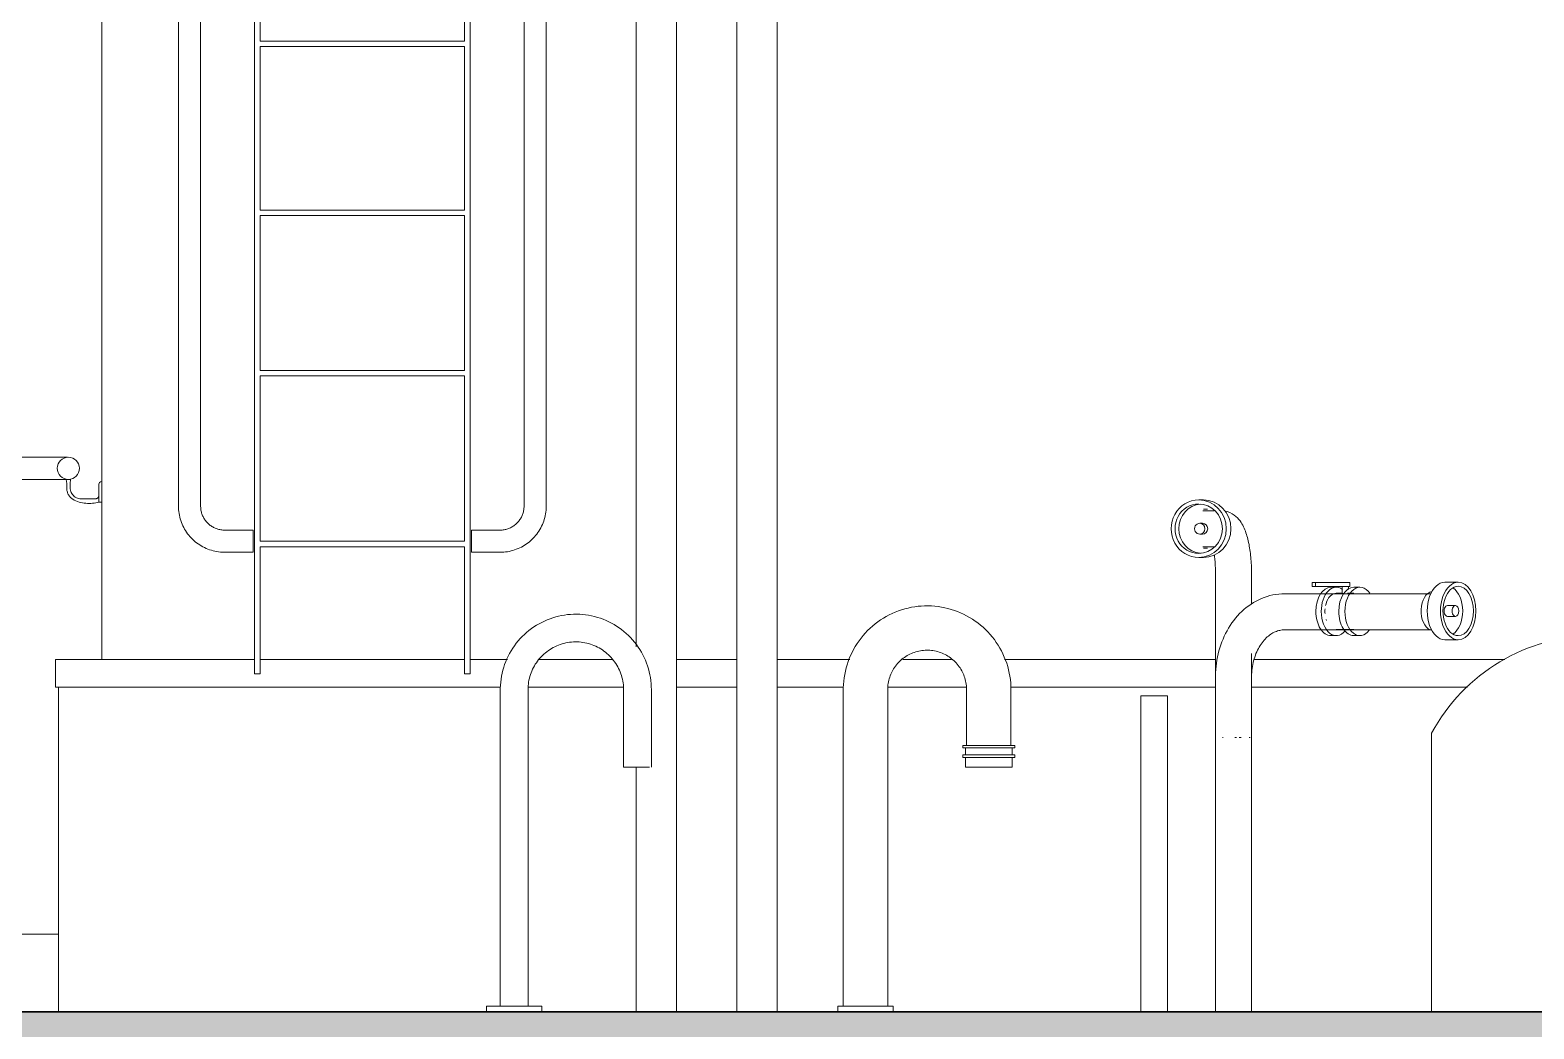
# Model space of a CAD drawing. Header units: metres. Extents: x -3 to 137, y -7 to 15.
# Drawn here: x 126.146 to 128.858, y -0.031 to 1.77 of the extents above; entities that cross this region are included whole.
import ezdxf

# ---------------------------------------------------------------- set-up
doc = ezdxf.new("R2010")
doc.units = ezdxf.units.M
doc.linetypes.add('Centre', pattern=[0.03175, 0.00635, -0.00475, 0.0159, -0.00475])
for name, color, linetype, lineweight in [('A-FLOR', 7, 'Continuous', 9), ('A-FLOR-HRAL', 7, 'Continuous', 9), ('A-FLOR-LEVL', 7, 'Continuous', 9), ('A-FLOR-PATT', 7, 'Continuous', 35), ('A-GENM', 7, 'Continuous', 9), ('A-WALL', 7, 'Continuous', 9), ('I-WALL', 7, 'Continuous', 9), ('P-PIPE', 7, 'Continuous', 9)]:
    doc.layers.add(name, color=color, linetype=linetype, lineweight=lineweight)

# ---------------------------------------------------------------- blocks, each defined once
blk = doc.blocks.new('Basic Wall _ Tabique exterior_Estructura Lamina Metalica - ___-2469499-Elevation 6 - a')
at = {"layer": 'A-WALL'}
blk.add_line((0.5673, 0.14), (0.8786, 0.14), dxfattribs=at)
blk = doc.blocks.new('M_Escalera Marinera Exterior - M_Escalera Marinera Exterior-2699892-Elevation 6 - a')
at = {"layer": 'A-GENM', "color": 8, "true_color": 0x808080}
for p, q in [((1.0952, 2.0031), (1.0952, 0.9118)), ((1.1352, 0.9118), (1.1352, 2.0028)), ((1.2326, 2.003), (1.2326, 0.6094)), ((1.2426, 1.7505), (1.2426, 2.0028)), ((1.6111, 2.0028), (1.6111, 1.7505)), ((1.6211, 0.6094), (1.6211, 2.003)), ((1.7185, 2.0029), (1.7185, 0.9118)), ((1.7585, 0.9118), (1.7585, 2.0029)), ((1.6111, 1.7505), (1.2426, 1.7505)), ((1.2426, 1.4457), (1.2426, 1.7405)), ((1.2426, 1.7405), (1.6111, 1.7405)), ((1.6111, 1.7405), (1.6111, 1.4457)), ((1.6111, 1.4457), (1.2426, 1.4457)), ((1.2426, 1.1565), (1.2426, 1.4357)), ((1.2426, 1.4357), (1.6111, 1.4357)), ((1.6111, 1.4357), (1.6111, 1.1565)), ((1.6111, 1.1565), (1.2426, 1.1565)), ((1.2426, 0.8486), (1.2426, 1.1465)), ((1.2426, 1.1465), (1.6111, 1.1465)), ((1.6111, 1.1465), (1.6111, 0.8486)), ((1.2301, 0.8686), (1.1785, 0.8686)), ((1.2301, 0.8286), (1.2301, 0.8686)), ((1.6752, 0.8686), (1.6236, 0.8686)), ((1.6236, 0.8686), (1.6236, 0.8286)), ((1.6111, 0.8486), (1.2426, 0.8486)), ((1.1785, 0.8286), (1.2301, 0.8286)), ((1.2426, 0.6094), (1.2426, 0.8386)), ((1.2426, 0.8386), (1.6111, 0.8386)), ((1.6111, 0.8386), (1.6111, 0.6094)), ((1.6236, 0.8286), (1.6752, 0.8286)), ((1.2326, 0.6094), (1.2426, 0.6094)), ((1.6111, 0.6094), (1.6211, 0.6094))]:
    blk.add_line(p, q, dxfattribs=at)
at = {"layer": 'A-GENM', "color": 8, "true_color": 0x808080, "flags": 128}
for points in [[(1.0952, 0.9118), (1.0953, 0.9085), (1.0955, 0.9052), (1.0958, 0.9019), (1.0963, 0.8986), (1.0969, 0.8953), (1.0976, 0.892), (1.0985, 0.8888), (1.0994, 0.8856), (1.1005, 0.8825), (1.1018, 0.8794), (1.1031, 0.8764), (1.1046, 0.8734), (1.1062, 0.8705), (1.1079, 0.8676), (1.1098, 0.8648), (1.1117, 0.8621), (1.1137, 0.8595), (1.1159, 0.8569), (1.1181, 0.8545), (1.1205, 0.8521), (1.1229, 0.8498), (1.1254, 0.8477), (1.128, 0.8456), (1.1307, 0.8436), (1.1335, 0.8418), (1.1363, 0.84), (1.1392, 0.8384), (1.1422, 0.8369), (1.1452, 0.8355), (1.1483, 0.8342), (1.1514, 0.8331), (1.1546, 0.8321), (1.1578, 0.8312), (1.161, 0.8304), (1.1643, 0.8298), (1.1676, 0.8293), (1.1709, 0.8289), (1.1742, 0.8287), (1.1776, 0.8286), (1.1785, 0.8286)], [(1.1785, 0.8686), (1.1767, 0.8686), (1.175, 0.8687), (1.1733, 0.8689), (1.1716, 0.8691), (1.1699, 0.8694), (1.1682, 0.8698), (1.1665, 0.8702), (1.1649, 0.8708), (1.1632, 0.8713), (1.1616, 0.872), (1.16, 0.8727), (1.1585, 0.8735), (1.157, 0.8743), (1.1555, 0.8752), (1.154, 0.8761), (1.1526, 0.8771), (1.1513, 0.8782), (1.1499, 0.8793), (1.1487, 0.8805), (1.1474, 0.8817), (1.1463, 0.8829), (1.1451, 0.8843), (1.1441, 0.8856), (1.143, 0.887), (1.1421, 0.8884), (1.1412, 0.8899), (1.1403, 0.8914), (1.1395, 0.893), (1.1388, 0.8945), (1.1382, 0.8961), (1.1376, 0.8978), (1.137, 0.8994), (1.1366, 0.9011), (1.1362, 0.9028), (1.1358, 0.9045), (1.1356, 0.9062), (1.1354, 0.9079), (1.1353, 0.9096), (1.1352, 0.9114), (1.1352, 0.9118)], [(1.6752, 0.8286), (1.6785, 0.8286), (1.6819, 0.8288), (1.6852, 0.8292), (1.6885, 0.8296), (1.6917, 0.8302), (1.695, 0.8309), (1.6982, 0.8318), (1.7014, 0.8328), (1.7045, 0.8339), (1.7076, 0.8351), (1.7107, 0.8365), (1.7137, 0.838), (1.7166, 0.8396), (1.7194, 0.8413), (1.7222, 0.8431), (1.7249, 0.845), (1.7276, 0.8471), (1.7301, 0.8492), (1.7326, 0.8515), (1.7349, 0.8538), (1.7372, 0.8562), (1.7394, 0.8588), (1.7414, 0.8614), (1.7434, 0.8641), (1.7453, 0.8668), (1.747, 0.8697), (1.7486, 0.8726), (1.7501, 0.8755), (1.7515, 0.8786), (1.7528, 0.8817), (1.7539, 0.8848), (1.755, 0.8879), (1.7559, 0.8912), (1.7566, 0.8944), (1.7572, 0.8977), (1.7577, 0.901), (1.7581, 0.9043), (1.7584, 0.9076), (1.7585, 0.9109), (1.7585, 0.9118)], [(1.7185, 0.9118), (1.7184, 0.9101), (1.7183, 0.9084), (1.7181, 0.9066), (1.7179, 0.9049), (1.7176, 0.9032), (1.7172, 0.9015), (1.7168, 0.8999), (1.7163, 0.8982), (1.7157, 0.8966), (1.715, 0.895), (1.7143, 0.8934), (1.7136, 0.8918), (1.7127, 0.8903), (1.7119, 0.8888), (1.7109, 0.8874), (1.7099, 0.886), (1.7088, 0.8846), (1.7077, 0.8833), (1.7066, 0.882), (1.7053, 0.8808), (1.7041, 0.8796), (1.7028, 0.8785), (1.7014, 0.8774), (1.7, 0.8764), (1.6986, 0.8754), (1.6971, 0.8745), (1.6956, 0.8737), (1.6941, 0.8729), (1.6925, 0.8722), (1.6909, 0.8715), (1.6893, 0.8709), (1.6876, 0.8704), (1.6859, 0.8699), (1.6843, 0.8695), (1.6826, 0.8692), (1.6808, 0.8689), (1.6791, 0.8687), (1.6774, 0.8686), (1.6757, 0.8686), (1.6752, 0.8686)]]:
    blk.add_lwpolyline(points, dxfattribs=at)
blk = doc.blocks.new('M_Boquilla salida-2 - M_Boquilla salida-2-V210-Elevation 6 - a')
at = {"layer": 'A-GENM', "color": 8, "true_color": 0x808080}
for p, q in [((1.6757, 0.5808), (1.6757, 0.0101)), ((1.7257, 0.0101), (1.7257, 0.5808)), ((1.8981, 0.5808), (1.8981, 0.4411)), ((1.9481, 0.4411), (1.9481, 0.5808)), ((1.8981, 0.4411), (1.9447, 0.4411)), ((1.6507, 0.0101), (1.6507, 0)), ((1.7507, 0.0101), (1.6507, 0.0101)), ((1.7507, 0), (1.7507, 0.0101))]:
    blk.add_line(p, q, dxfattribs=at)
at = {"layer": 'A-GENM', "color": 8, "true_color": 0x808080, "flags": 128}
for points in [[(1.9481, 0.5808), (1.948, 0.5862), (1.9476, 0.5916), (1.9471, 0.5971), (1.9463, 0.6025), (1.9453, 0.6078), (1.9442, 0.6131), (1.9428, 0.6184), (1.9411, 0.6236), (1.9393, 0.6287), (1.9373, 0.6338), (1.9351, 0.6388), (1.9327, 0.6437), (1.9301, 0.6484), (1.9273, 0.6531), (1.9243, 0.6577), (1.9211, 0.6621), (1.9178, 0.6664), (1.9143, 0.6706), (1.9106, 0.6746), (1.9068, 0.6785), (1.9028, 0.6822), (1.8986, 0.6857), (1.8944, 0.6891), (1.89, 0.6923), (1.8855, 0.6954), (1.8808, 0.6982), (1.8761, 0.7009), (1.8712, 0.7034), (1.8663, 0.7056), (1.8612, 0.7077), (1.8561, 0.7096), (1.8509, 0.7112), (1.8457, 0.7127), (1.8404, 0.7139), (1.835, 0.715), (1.8296, 0.7158), (1.8242, 0.7164), (1.8188, 0.7168), (1.8133, 0.717), (1.8079, 0.7169), (1.8025, 0.7166), (1.797, 0.7161), (1.7916, 0.7154), (1.7863, 0.7145), (1.7809, 0.7134), (1.7756, 0.7121), (1.7704, 0.7105), (1.7653, 0.7087), (1.7602, 0.7068), (1.7552, 0.7046), (1.7503, 0.7022), (1.7455, 0.6997), (1.7408, 0.6969), (1.7362, 0.694), (1.7317, 0.6909), (1.7274, 0.6876), (1.7232, 0.6841), (1.7191, 0.6805), (1.7152, 0.6767), (1.7114, 0.6728), (1.7078, 0.6687), (1.7044, 0.6644), (1.7011, 0.6601), (1.6981, 0.6556), (1.6952, 0.651), (1.6925, 0.6463), (1.6899, 0.6414), (1.6876, 0.6365), (1.6855, 0.6315), (1.6835, 0.6264), (1.6818, 0.6212), (1.6803, 0.616), (1.679, 0.6107), (1.6779, 0.6054), (1.677, 0.6), (1.6764, 0.5946), (1.6759, 0.5891), (1.6757, 0.5837), (1.6757, 0.5808)], [(1.7257, 0.5808), (1.7257, 0.5842), (1.726, 0.5877), (1.7263, 0.5911), (1.7268, 0.5945), (1.7274, 0.5979), (1.7281, 0.6013), (1.729, 0.6046), (1.7301, 0.6079), (1.7312, 0.6111), (1.7325, 0.6143), (1.7339, 0.6175), (1.7354, 0.6206), (1.7371, 0.6236), (1.7388, 0.6266), (1.7407, 0.6294), (1.7427, 0.6322), (1.7448, 0.635), (1.7471, 0.6376), (1.7494, 0.6401), (1.7518, 0.6426), (1.7543, 0.6449), (1.757, 0.6472), (1.7597, 0.6493), (1.7624, 0.6514), (1.7653, 0.6533), (1.7682, 0.6551), (1.7712, 0.6568), (1.7743, 0.6583), (1.7774, 0.6598), (1.7806, 0.6611), (1.7839, 0.6623), (1.7872, 0.6633), (1.7905, 0.6643), (1.7938, 0.6651), (1.7972, 0.6657), (1.8006, 0.6662), (1.8041, 0.6666), (1.8075, 0.6668), (1.8109, 0.667), (1.8144, 0.6669), (1.8178, 0.6668), (1.8213, 0.6664), (1.8247, 0.666), (1.8281, 0.6654), (1.8315, 0.6647), (1.8348, 0.6639), (1.8381, 0.6629), (1.8414, 0.6618), (1.8446, 0.6605), (1.8477, 0.6591), (1.8508, 0.6576), (1.8539, 0.656), (1.8569, 0.6543), (1.8598, 0.6524), (1.8626, 0.6505), (1.8653, 0.6484), (1.868, 0.6462), (1.8706, 0.6439), (1.873, 0.6415), (1.8754, 0.639), (1.8777, 0.6364), (1.8799, 0.6337), (1.8819, 0.631), (1.8839, 0.6281), (1.8857, 0.6252), (1.8874, 0.6222), (1.889, 0.6192), (1.8905, 0.616), (1.8919, 0.6129), (1.8931, 0.6096), (1.8942, 0.6064), (1.8951, 0.6031), (1.896, 0.5997), (1.8966, 0.5963), (1.8972, 0.5929), (1.8976, 0.5895), (1.8979, 0.5861), (1.898, 0.5826), (1.8981, 0.5808)]]:
    blk.add_lwpolyline(points, dxfattribs=at)
blk = doc.blocks.new('M_Boquilla salida - M_Boquilla salida-V211-Elevation 6 - a')
at = {"layer": 'A-GENM', "color": 8, "true_color": 0x808080}
for p, q in [((2.2943, 0.5808), (2.2943, 0.0101)), ((2.3743, 0.0101), (2.3743, 0.5808)), ((2.5167, 0.5808), (2.5167, 0.48)), ((2.5967, 0.48), (2.5967, 0.5808)), ((2.5097, 0.48), (2.5097, 0.4756)), ((2.5097, 0.48), (2.6036, 0.48)), ((2.5097, 0.4756), (2.6036, 0.4756)), ((2.5097, 0.4631), (2.5097, 0.4585)), ((2.5097, 0.4631), (2.6036, 0.4631)), ((2.5147, 0.4756), (2.5147, 0.4631)), ((2.5986, 0.4631), (2.5986, 0.4756)), ((2.6036, 0.4756), (2.6036, 0.48)), ((2.6036, 0.4585), (2.6036, 0.4631)), ((2.5097, 0.4585), (2.6036, 0.4585)), ((2.5147, 0.4585), (2.5147, 0.4411)), ((2.5147, 0.4411), (2.5986, 0.4411)), ((2.5986, 0.4411), (2.5986, 0.4585)), ((2.2843, 0.0101), (2.2843, 0)), ((2.3843, 0.0101), (2.2843, 0.0101)), ((2.3843, 0), (2.3843, 0.0101))]:
    blk.add_line(p, q, dxfattribs=at)
at = {"layer": 'A-GENM', "color": 8, "true_color": 0x808080, "flags": 128}
for points in [[(2.5967, 0.5808), (2.5965, 0.5868), (2.5962, 0.5928), (2.5956, 0.5989), (2.5947, 0.6049), (2.5936, 0.6108), (2.5923, 0.6167), (2.5908, 0.6225), (2.589, 0.6283), (2.587, 0.634), (2.5847, 0.6396), (2.5823, 0.6452), (2.5796, 0.6506), (2.5767, 0.6559), (2.5736, 0.6611), (2.5702, 0.6661), (2.5667, 0.6711), (2.563, 0.6758), (2.5591, 0.6805), (2.5551, 0.6849), (2.5508, 0.6892), (2.5464, 0.6934), (2.5418, 0.6973), (2.5371, 0.7011), (2.5322, 0.7046), (2.5272, 0.708), (2.522, 0.7112), (2.5167, 0.7141), (2.5113, 0.7169), (2.5058, 0.7194), (2.5003, 0.7217), (2.4946, 0.7238), (2.4888, 0.7256), (2.483, 0.7272), (2.4771, 0.7286), (2.4712, 0.7298), (2.4652, 0.7307), (2.4592, 0.7313), (2.4531, 0.7318), (2.4471, 0.732), (2.441, 0.7319), (2.435, 0.7316), (2.429, 0.7311), (2.423, 0.7303), (2.417, 0.7293), (2.4111, 0.728), (2.4053, 0.7265), (2.3995, 0.7248), (2.3937, 0.7228), (2.3881, 0.7207), (2.3825, 0.7182), (2.3771, 0.7156), (2.3718, 0.7128), (2.3665, 0.7097), (2.3614, 0.7065), (2.3565, 0.703), (2.3517, 0.6993), (2.347, 0.6955), (2.3425, 0.6915), (2.3381, 0.6873), (2.334, 0.6829), (2.33, 0.6784), (2.3262, 0.6737), (2.3226, 0.6688), (2.3191, 0.6638), (2.3159, 0.6587), (2.3129, 0.6535), (2.3101, 0.6481), (2.3075, 0.6426), (2.3051, 0.6371), (2.303, 0.6314), (2.3011, 0.6257), (2.2994, 0.6199), (2.298, 0.614), (2.2968, 0.6081), (2.2958, 0.6021), (2.295, 0.5961), (2.2946, 0.5901), (2.2943, 0.584), (2.2943, 0.5808)], [(2.3743, 0.5808), (2.3743, 0.5836), (2.3745, 0.5865), (2.3748, 0.5893), (2.3752, 0.5921), (2.3757, 0.5949), (2.3763, 0.5977), (2.377, 0.6004), (2.3779, 0.6032), (2.3788, 0.6058), (2.3799, 0.6085), (2.3811, 0.6111), (2.3823, 0.6136), (2.3837, 0.6161), (2.3851, 0.6186), (2.3867, 0.621), (2.3884, 0.6233), (2.3901, 0.6255), (2.3919, 0.6277), (2.3939, 0.6298), (2.3959, 0.6318), (2.3979, 0.6338), (2.4001, 0.6356), (2.4023, 0.6374), (2.4046, 0.6391), (2.407, 0.6407), (2.4094, 0.6422), (2.4119, 0.6436), (2.4144, 0.6448), (2.417, 0.646), (2.4197, 0.6471), (2.4223, 0.6481), (2.4251, 0.649), (2.4278, 0.6497), (2.4306, 0.6504), (2.4334, 0.6509), (2.4362, 0.6514), (2.439, 0.6517), (2.4418, 0.6519), (2.4447, 0.652), (2.4475, 0.6519), (2.4504, 0.6518), (2.4532, 0.6515), (2.456, 0.6512), (2.4589, 0.6507), (2.4616, 0.6501), (2.4644, 0.6494), (2.4671, 0.6486), (2.4698, 0.6477), (2.4725, 0.6466), (2.4751, 0.6455), (2.4777, 0.6443), (2.4802, 0.6429), (2.4826, 0.6415), (2.485, 0.64), (2.4874, 0.6383), (2.4896, 0.6366), (2.4918, 0.6348), (2.494, 0.6329), (2.496, 0.6309), (2.498, 0.6289), (2.4998, 0.6267), (2.5016, 0.6245), (2.5033, 0.6222), (2.505, 0.6199), (2.5065, 0.6175), (2.5079, 0.615), (2.5092, 0.6125), (2.5104, 0.6099), (2.5115, 0.6073), (2.5125, 0.6046), (2.5134, 0.6019), (2.5142, 0.5992), (2.5149, 0.5964), (2.5155, 0.5936), (2.5159, 0.5908), (2.5163, 0.588), (2.5165, 0.5851), (2.5166, 0.5823), (2.5167, 0.5808)]]:
    blk.add_lwpolyline(points, dxfattribs=at)
blk = doc.blocks.new('M_Miscelaneo 1 - M_Miscelaneo 1-2635166-Elevation 6 - a')
at = {"layer": 'A-GENM', "color": 8, "true_color": 0x808080}
for p, q in [((-13.8075, 0.7062), (-13.8075, 0.6711)), ((-13.7975, 0.6717), (-13.7975, 0.7062)), ((-13.7232, 0.7062), (-13.7232, 0.6781)), ((-13.7132, 0.6781), (-13.7132, 0.7062)), ((-13.8075, 0.6711), (-13.8, 0.6711)), ((-13.7232, 0.6781), (-13.7132, 0.6781)), ((-13.7232, 0.6781), (-13.723, 0.6781)), ((-13.7134, 0.6781), (-13.7132, 0.6781)), ((-14.0276, 0.5022), (-14.0276, 0.2504)), ((-13.6916, 0.3314), (-13.4384, 0.5022)), ((-13.6916, 0), (-13.6916, 0.3314)), ((-13.6421, 0.2786), (-13.686, 0.3352)), ((-13.6916, 0.2932), (-13.6681, 0.2629)), ((-13.6187, 0.2483), (-13.643, 0.2795)), ((-14.0276, 0.2504), (-14.0276, 0)), ((-13.6668, 0.261), (-13.6426, 0.2297)), ((-13.6277, 0.2529), (-13.6449, 0.2396)), ((-13.469, 0.0485), (-13.6277, 0.2529)), ((-13.6221, 0.2457), (-13.6187, 0.2483)), ((-13.6449, 0.2396), (-13.4862, 0.0352)), ((-13.6426, 0.2297), (-13.6393, 0.2323)), ((-13.4862, 0.0352), (-13.469, 0.0485)), ((-13.4862, 0.0352), (-13.4715, 0.0162)), ((-13.4543, 0.0296), (-13.469, 0.0485))]:
    blk.add_line(p, q, dxfattribs=at)
at = {"layer": 'A-GENM', "color": 8, "true_color": 0x808080, "flags": 128}
for points in [[(-13.7132, 0.7062), (-13.7132, 0.7081), (-13.7134, 0.71), (-13.7135, 0.7119), (-13.7138, 0.7137), (-13.7141, 0.7156), (-13.7146, 0.7174), (-13.715, 0.7193), (-13.7156, 0.7211), (-13.7162, 0.7228), (-13.7169, 0.7246), (-13.7177, 0.7263), (-13.7185, 0.728), (-13.7194, 0.7297), (-13.7204, 0.7313), (-13.7214, 0.7329), (-13.7225, 0.7344), (-13.7237, 0.7359), (-13.7249, 0.7373), (-13.7262, 0.7387), (-13.7275, 0.74), (-13.7289, 0.7413), (-13.7303, 0.7426), (-13.7318, 0.7437), (-13.7333, 0.7448), (-13.7349, 0.7459), (-13.7365, 0.7469), (-13.7381, 0.7478), (-13.7398, 0.7487), (-13.7415, 0.7494), (-13.7433, 0.7502), (-13.745, 0.7508), (-13.7468, 0.7514), (-13.7486, 0.7519), (-13.7505, 0.7523), (-13.7523, 0.7527), (-13.7542, 0.753), (-13.7561, 0.7532), (-13.7579, 0.7533), (-13.7598, 0.7534), (-13.7617, 0.7534), (-13.7636, 0.7533), (-13.7655, 0.7531), (-13.7673, 0.7528), (-13.7692, 0.7525), (-13.771, 0.7521), (-13.7729, 0.7517), (-13.7747, 0.7511), (-13.7765, 0.7505), (-13.7782, 0.7498), (-13.7799, 0.7491), (-13.7816, 0.7483), (-13.7833, 0.7474), (-13.7849, 0.7464), (-13.7865, 0.7454), (-13.7881, 0.7443), (-13.7896, 0.7432), (-13.791, 0.742), (-13.7924, 0.7407), (-13.7938, 0.7394), (-13.7951, 0.7381), (-13.7963, 0.7367), (-13.7975, 0.7352), (-13.7987, 0.7337), (-13.7997, 0.7321), (-13.8007, 0.7305), (-13.8017, 0.7289), (-13.8025, 0.7272), (-13.8033, 0.7255), (-13.8041, 0.7238), (-13.8047, 0.722), (-13.8053, 0.7202), (-13.8059, 0.7184), (-13.8063, 0.7166), (-13.8067, 0.7147), (-13.807, 0.7129), (-13.8072, 0.711), (-13.8074, 0.7091), (-13.8075, 0.7073), (-13.8075, 0.7062)], [(-13.7975, 0.7062), (-13.7974, 0.7077), (-13.7973, 0.7092), (-13.7972, 0.7107), (-13.797, 0.7122), (-13.7967, 0.7136), (-13.7964, 0.7151), (-13.796, 0.7165), (-13.7956, 0.7179), (-13.7951, 0.7193), (-13.7945, 0.7207), (-13.7939, 0.7221), (-13.7933, 0.7234), (-13.7926, 0.7247), (-13.7918, 0.726), (-13.791, 0.7272), (-13.7901, 0.7284), (-13.7892, 0.7296), (-13.7883, 0.7307), (-13.7872, 0.7318), (-13.7862, 0.7329), (-13.7851, 0.7339), (-13.784, 0.7349), (-13.7828, 0.7358), (-13.7816, 0.7367), (-13.7804, 0.7375), (-13.7791, 0.7383), (-13.7778, 0.739), (-13.7765, 0.7397), (-13.7752, 0.7403), (-13.7738, 0.7408), (-13.7724, 0.7414), (-13.771, 0.7418), (-13.7695, 0.7422), (-13.7681, 0.7425), (-13.7666, 0.7428), (-13.7652, 0.7431), (-13.7637, 0.7432), (-13.7622, 0.7433), (-13.7607, 0.7434), (-13.7593, 0.7434), (-13.7578, 0.7433), (-13.7563, 0.7431), (-13.7548, 0.743), (-13.7534, 0.7427), (-13.7519, 0.7424), (-13.7505, 0.742), (-13.749, 0.7416), (-13.7476, 0.7411), (-13.7462, 0.7406), (-13.7449, 0.74), (-13.7435, 0.7394), (-13.7422, 0.7387), (-13.741, 0.7379), (-13.7397, 0.7371), (-13.7385, 0.7363), (-13.7373, 0.7354), (-13.7362, 0.7344), (-13.735, 0.7334), (-13.734, 0.7324), (-13.733, 0.7313), (-13.732, 0.7302), (-13.731, 0.7291), (-13.7301, 0.7279), (-13.7293, 0.7266), (-13.7285, 0.7254), (-13.7278, 0.7241), (-13.7271, 0.7228), (-13.7265, 0.7214), (-13.7259, 0.7201), (-13.7253, 0.7187), (-13.7249, 0.7173), (-13.7245, 0.7158), (-13.7241, 0.7144), (-13.7238, 0.7129), (-13.7236, 0.7115), (-13.7234, 0.71), (-13.7233, 0.7085), (-13.7232, 0.707), (-13.7232, 0.7062)]]:
    blk.add_lwpolyline(points, dxfattribs=at)
at = {"layer": 'A-GENM', "color": 8, "true_color": 0x808080}
for centre, radius, start, end in [((-13.733, 0.3439), 0.3345, 28.2496, 151.7504), ((-13.6549, 0.2702), 0.0151, 37.8161, 217.8161), ((-13.6549, 0.2702), 0.0151, 117.6673, 123.5105), ((-13.6549, 0.2702), 0.0151, 102.8798, 109.2281), ((-13.6549, 0.2702), 0.005, 0, 180), ((-13.6549, 0.2702), 0.0151, 88.008, 94.9457), ((-13.6549, 0.2702), 0.0151, 52.0985, 80.6633), ((-13.654, 0.2694), 0.0151, 29.2049, 37.8161), ((-13.654, 0.2694), 0.0151, 29.2049, 37.8161), ((-13.6549, 0.2702), 0.005, 180, 360), ((-13.4629, 0.0229), 0.0109, 217.8161, 37.8161), ((-13.4629, 0.0229), 0.00492, 0, 180), ((-13.4629, 0.0229), 0.00492, 75, 90), ((-13.4629, 0.0229), 0.00492, 75, 90), ((-13.4629, 0.0229), 0.00492, 75, 90), ((-13.4629, 0.0229), 0.00492, 180, 360)]:
    blk.add_arc(centre, radius, start, end, dxfattribs=at)
blk = doc.blocks.new('M_Conexión toma de agua potable - M_Conexión toma de agua potable-3027009-Elevation 6 - a')
at = {"layer": 'P-PIPE'}
for p, q in [((2.9437, 0.9229), (2.9353, 0.9229)), ((2.9629, 0.9036), (2.9425, 0.9036)), ((2.9512, 0.9062), (2.9437, 0.9062)), ((2.9421, 0.8809), (2.9371, 0.8809)), ((2.9371, 0.8614), (2.9421, 0.8614)), ((2.9353, 0.8193), (2.9437, 0.8193)), ((2.9425, 0.8386), (2.9629, 0.8386)), ((2.9437, 0.836), (2.9512, 0.836)), ((2.9656, 0.7903), (2.9656, 0)), ((3.0306, 0.7348), (3.0306, 0.7903)), ((3.1396, 0.7739), (3.1396, 0.7669)), ((3.1462, 0.7739), (3.1396, 0.7739)), ((3.1396, 0.7669), (3.1462, 0.7669)), ((3.1462, 0.7739), (3.2059, 0.7739)), ((3.1462, 0.7739), (3.1462, 0.7669)), ((3.2059, 0.7669), (3.1462, 0.7669)), ((3.1832, 0.7656), (3.1736, 0.7656)), ((3.1939, 0.7669), (3.1939, 0.7546)), ((3.2052, 0.7614), (3.2052, 0.7669)), ((3.208, 0.7739), (3.2059, 0.7739)), ((3.2059, 0.7669), (3.208, 0.7669)), ((3.208, 0.7669), (3.208, 0.7739)), ((3.226, 0.7656), (3.2149, 0.7656)), ((3.4033, 0.7745), (3.3793, 0.7745)), ((3.3539, 0.7538), (3.0902, 0.7538)), ((3.1948, 0.7547), (3.1832, 0.7547)), ((3.2149, 0.7547), (3.2037, 0.7547)), ((3.3982, 0.7324), (3.3839, 0.7324)), ((3.3839, 0.7129), (3.3982, 0.7129)), ((3.0902, 0.6888), (3.3556, 0.6888)), ((3.1736, 0.6782), (3.1832, 0.6782)), ((3.1832, 0.6891), (3.2149, 0.6891)), ((3.2149, 0.6782), (3.226, 0.6782)), ((3.3793, 0.6709), (3.4033, 0.6709)), ((3.0306, 0), (3.0306, 0.6461)), ((2.9657, 0.6043), (2.9657, 0.4948)), ((3.0307, 0.4948), (3.0307, 0.6043)), ((2.9781, 0.4948), (2.9793, 0.4948)), ((3.0004, 0.4948), (3.0036, 0.4948)), ((3.0084, 0.4948), (3.0119, 0.4948)), ((3.0265, 0.4948), (3.0281, 0.4948)), ((3.0304, 0.4948), (3.0307, 0.4948))]:
    blk.add_line(p, q, dxfattribs=at)
at = {"layer": 'P-PIPE', "flags": 128}
for points in [[(2.9829, 0.9029), (2.9865, 0.9021), (2.9914, 0.9003), (2.9956, 0.8982), (2.9993, 0.8957), (3.0025, 0.8932), (3.0053, 0.8905), (3.0077, 0.8879), (3.0098, 0.8852), (3.0116, 0.8825), (3.0133, 0.8799), (3.0147, 0.8772), (3.0161, 0.8746), (3.0173, 0.8719), (3.0185, 0.8692), (3.0195, 0.8664), (3.0205, 0.8637), (3.0215, 0.8608), (3.0223, 0.858), (3.0231, 0.855), (3.0239, 0.8521), (3.0246, 0.849), (3.0253, 0.846), (3.026, 0.8428), (3.0265, 0.8396), (3.0271, 0.8364), (3.0276, 0.8331), (3.0281, 0.8298), (3.0285, 0.8264), (3.0289, 0.823), (3.0292, 0.8196), (3.0295, 0.8161), (3.0298, 0.8126), (3.03, 0.8091), (3.0302, 0.8055), (3.0304, 0.802), (3.0305, 0.7984), (3.0306, 0.7948), (3.0306, 0.7912), (3.0306, 0.7903)], [(2.9632, 0.8242), (2.9635, 0.8223), (2.9638, 0.8198), (2.9641, 0.8173), (2.9644, 0.8147), (2.9647, 0.812), (2.9649, 0.8093), (2.9651, 0.8065), (2.9652, 0.8037), (2.9654, 0.8009), (2.9655, 0.7981), (2.9655, 0.7952), (2.9656, 0.7923), (2.9656, 0.7903)], [(3.0902, 0.7538), (3.0849, 0.7536), (3.0796, 0.7532), (3.0743, 0.7525), (3.069, 0.7516), (3.0638, 0.7504), (3.0587, 0.7489), (3.0536, 0.7472), (3.0487, 0.7453), (3.0438, 0.7431), (3.039, 0.7407), (3.0343, 0.738), (3.0298, 0.7352), (3.0254, 0.7321), (3.0211, 0.7288), (3.0169, 0.7254), (3.0129, 0.7217), (3.0091, 0.7179), (3.0053, 0.714), (3.0018, 0.7098), (2.9984, 0.7055), (2.9951, 0.7011), (2.992, 0.6966), (2.9891, 0.6919), (2.9864, 0.6871), (2.9838, 0.6822), (2.9813, 0.6772), (2.9791, 0.6721), (2.977, 0.6669), (2.9751, 0.6616), (2.9734, 0.6562), (2.9718, 0.6508), (2.9704, 0.6453), (2.9692, 0.6398), (2.9682, 0.6342), (2.9673, 0.6286), (2.9666, 0.6229), (2.9661, 0.6173), (2.9658, 0.6116), (2.9657, 0.6059), (2.9657, 0.6043)], [(3.0307, 0.6043), (3.0307, 0.608), (3.0309, 0.6116), (3.0312, 0.6153), (3.0316, 0.6189), (3.0321, 0.6224), (3.0327, 0.626), (3.0335, 0.6295), (3.0343, 0.6329), (3.0352, 0.6363), (3.0363, 0.6396), (3.0374, 0.6428), (3.0386, 0.646), (3.04, 0.6491), (3.0414, 0.6521), (3.0429, 0.6549), (3.0444, 0.6577), (3.0461, 0.6604), (3.0478, 0.663), (3.0495, 0.6654), (3.0513, 0.6678), (3.0532, 0.67), (3.0551, 0.672), (3.0571, 0.674), (3.059, 0.6758), (3.061, 0.6775), (3.0631, 0.6791), (3.0651, 0.6806), (3.0671, 0.6819), (3.0692, 0.6831), (3.0713, 0.6842), (3.0733, 0.6851), (3.0754, 0.686), (3.0774, 0.6867), (3.0795, 0.6873), (3.0815, 0.6878), (3.0836, 0.6882), (3.0856, 0.6885), (3.0876, 0.6887), (3.0897, 0.6888), (3.0902, 0.6888)]]:
    blk.add_lwpolyline(points, dxfattribs=at)
at = {"layer": 'P-PIPE'}
for centre, major_axis, ratio, start_param, end_param in [((2.9353, 0.8711), (0, 0.0518), 0.960898, 0, 3.141593), ((2.9353, 0.8711), (0, 0.0518), 0.960898, 3.141593, 6.283185), ((2.9437, 0.8711), (0, 0.0518), 0.960898, 3.141593, 6.283185), ((2.9353, 0.8711), (0, 0.0445), 0.960898, 0, 3.141593), ((2.9421, 0.8711), (0, 0.0445), 0.960898, 0.083155, 3.058438), ((2.9353, 0.8711), (0, 0.0445), 0.960898, 3.141593, 6.283185), ((2.9371, 0.8711), (0, 0.00974), 0.960898, 0, 3.141593), ((2.9371, 0.8711), (0, 0.00974), 0.960898, 3.141593, 6.283185), ((2.9421, 0.8711), (0, 0.00974), 0.960898, 3.141593, 6.283185), ((3.1736, 0.7219), (0, 0.0437), 0.616699, 0, 1.570796), ((3.1832, 0.7219), (0, 0.0437), 0.616699, 5.857916, 7.853982), ((3.2149, 0.7219), (0, 0.0437), 0.616699, 0, 1.570796), ((3.226, 0.7219), (0, 0.0437), 0.616699, 5.563669, 7.853982), ((3.3793, 0.7227), (0, 0.0518), 0.616699, 0, 3.141593), ((3.4033, 0.7227), (0, 0.0518), 0.616699, 0, 3.141593), ((3.4033, 0.7227), (0, 0.0445), 0.616699, 0, 3.141593), ((3.3839, 0.7227), (0, 0.0445), 0.616699, 3.509933, 5.914845), ((3.4033, 0.7227), (0, 0.0518), 0.616699, 3.141593, 6.283185), ((3.4033, 0.7227), (0, 0.0445), 0.616699, 3.141593, 6.283185), ((3.1832, 0.7219), (0, 0.0328), 0.616699, 0.835225, 1.23257), ((3.1832, 0.7219), (0, 0.0328), 0.616699, 0.287065, 0.788712), ((3.1832, 0.7219), (0, 0.0328), 0.616699, 0, 0.246617), ((3.358, 0.7227), (0, 0.0351), 0.616699, 0.108925, 2.889502), ((3.3839, 0.7227), (0, 0.00974), 0.616699, 0, 3.141593), ((3.3982, 0.7227), (0, 0.00974), 0.616699, 0, 3.141593), ((3.3982, 0.7227), (0, 0.00974), 0.616699, 3.141593, 6.283185), ((3.1736, 0.7219), (0, 0.0437), 0.616699, 1.570796, 3.141593), ((3.1832, 0.7219), (0, 0.0437), 0.616699, 1.570796, 3.790368), ((3.1832, 0.7219), (0, 0.0328), 0.616699, 1.419361, 1.570796), ((3.1832, 0.7219), (0, 0.0328), 0.616699, 1.570796, 1.68327), ((3.1832, 0.7219), (0, 0.0328), 0.616699, 2.023253, 2.094395), ((3.2149, 0.7219), (0, 0.0437), 0.616699, 1.570796, 3.141593), ((3.226, 0.7219), (0, 0.0437), 0.616699, 1.570796, 3.819721), ((3.358, 0.7227), (0, 0.0351), 0.616699, 2.911998, 3.032668)]:
    blk.add_ellipse(centre, major_axis=major_axis, ratio=ratio, start_param=start_param, end_param=end_param, dxfattribs=at)
blk.add_open_spline([(3.1972, 0.7543), (3.197, 0.7543), (3.1964, 0.7543), (3.1956, 0.7543), (3.1948, 0.7543), (3.1942, 0.7544), (3.194, 0.7545), (3.1939, 0.7545), (3.1939, 0.7546)], degree=3, knots=[0.5486111, 0.5486111, 0.5486111, 0.5486111, 0.5833333, 0.6527778, 0.7222222, 0.7916667, 0.8611111, 0.8888889, 0.8888889, 0.8888889, 0.8888889], dxfattribs=at)
blk = doc.blocks.new('Handrail Type - Escort_Flat_Endcap-V215-Elevation 6 - a')
at = {"layer": 'A-FLOR-HRAL'}
for start, end in [(0, 180), (180, 360)]:
    blk.add_arc((0.8967, 0.98), 0.02, start, end, dxfattribs=at)
blk = doc.blocks.new('Handrail Type - Handrail_Internal_-2770248-Elevation 6 - a')
at = {"layer": 'A-FLOR-HRAL'}
for p, q in [((0.8367, 1), (-0.6206, 1)), ((-0.6206, 1), (-0.6206, 0.98)), ((-0.6206, 0.98), (-0.6206, 0.96)), ((-0.6206, 0.96), (0.8367, 0.96))]:
    blk.add_line(p, q, dxfattribs=at)
at = {"layer": 'A-FLOR-HRAL', "flags": 128}
for points in [[(0.8367, 1), (0.8391, 1), (0.8415, 1), (0.8439, 1), (0.8463, 1), (0.8486, 1), (0.851, 1), (0.8533, 1), (0.8556, 1), (0.8578, 1), (0.8601, 1), (0.8623, 1), (0.8644, 1), (0.8665, 1), (0.8686, 1), (0.8706, 1), (0.8725, 1), (0.8744, 1), (0.8763, 1), (0.878, 1), (0.8797, 1), (0.8814, 1), (0.8829, 1), (0.8844, 1), (0.8858, 1), (0.8872, 1), (0.8884, 1), (0.8896, 1), (0.8907, 1), (0.8917, 1), (0.8926, 1), (0.8934, 1), (0.8942, 1), (0.8948, 1)], [(0.8929, 0.96), (0.892, 0.96), (0.891, 0.96), (0.8899, 0.96), (0.8888, 0.96), (0.8875, 0.96), (0.8862, 0.96), (0.8848, 0.96), (0.8834, 0.96), (0.8818, 0.96), (0.8802, 0.96), (0.8785, 0.96), (0.8767, 0.96), (0.8749, 0.96), (0.873, 0.96), (0.8711, 0.96), (0.8691, 0.96), (0.8671, 0.96), (0.865, 0.96), (0.8628, 0.96), (0.8607, 0.96), (0.8584, 0.96), (0.8562, 0.96), (0.8539, 0.96), (0.8516, 0.96), (0.8493, 0.96), (0.8469, 0.96), (0.8445, 0.96), (0.8421, 0.96), (0.8397, 0.96), (0.8373, 0.96), (0.8367, 0.96)]]:
    blk.add_lwpolyline(points, dxfattribs=at)
blk = doc.blocks.new('Gerflor-Aluminium_Brackets-Escort_Wall_Mounted-55mm - Escort_Wall_Mounted_Bracket_55mm-2694134-Elevation 6 - a')
at = {"layer": 'A-FLOR-HRAL'}
for p, q in [((0.8927, 0.96), (0.9007, 0.96)), ((0.8937, 0.9527), (0.8927, 0.96)), ((0.8937, 0.9446), (0.8937, 0.9527)), ((0.9007, 0.96), (0.8997, 0.9527)), ((0.8997, 0.9527), (0.8997, 0.9451)), ((0.9517, 0.9515), (0.9517, 0.9313)), ((0.9197, 0.9251), (0.9455, 0.9251)), ((0.9517, 0.9313), (0.9517, 0.9191)), ((0.9517, 0.9191), (0.9567, 0.9191))]:
    blk.add_line(p, q, dxfattribs=at)
blk.add_arc((0.9562, 0.9515), 0.0045, 90, 180, dxfattribs=at)
blk.add_arc((0.9562, 0.9515), 0.0045, 90, 180, dxfattribs=at)
for points in [[(0.9045, 0.9241), (0.9028, 0.9252), (0.8998, 0.9279), (0.8963, 0.9329), (0.8942, 0.9385), (0.8937, 0.9426), (0.8937, 0.9446)], [(0.9517, 0.9191), (0.9481, 0.9181), (0.9405, 0.9166), (0.9284, 0.9165), (0.9161, 0.9188), (0.9082, 0.922), (0.9045, 0.9241)]]:
    blk.add_open_spline(points, degree=3, dxfattribs=at)
for points, knots in [([(0.8997, 0.9451), (0.8997, 0.9421), (0.9007, 0.9376), (0.904, 0.9325), (0.9083, 0.9282), (0.9138, 0.9256), (0.9182, 0.9251), (0.9197, 0.9251)], [0, 0, 0, 0, 0.285714, 0.428571, 0.571429, 0.857143, 1, 1, 1, 1]), ([(0.9455, 0.9251), (0.946, 0.9251), (0.9468, 0.9252), (0.9479, 0.9256), (0.9487, 0.926), (0.9492, 0.9264), (0.9498, 0.9268), (0.9502, 0.9273), (0.9507, 0.9279), (0.9511, 0.9287), (0.9516, 0.9298), (0.9517, 0.9308), (0.9517, 0.9313)], [0, 0, 0, 0, 0.142857, 0.285714, 0.357143, 0.428571, 0.5, 0.571429, 0.642857, 0.714286, 0.857143, 1, 1, 1, 1]), ([(0.9517, 0.9313), (0.9517, 0.9308), (0.9516, 0.9298), (0.9511, 0.9287), (0.9507, 0.9279), (0.9502, 0.9273), (0.9498, 0.9268), (0.9491, 0.9263), (0.9486, 0.9259), (0.9482, 0.9258), (0.9482, 0.9257)], [0, 0, 0, 0, 0.1428571, 0.2857143, 0.3571429, 0.4285714, 0.5, 0.5714286, 0.6785714, 0.7053571, 0.7053571, 0.7053571, 0.7053571])]:
    blk.add_open_spline(points, degree=3, knots=knots, dxfattribs=at)

msp = doc.modelspace()

# ---------------------------------------------------------------- hatches: boundary and pattern name
at = {"layer": 'A-FLOR-PATT', "lineweight": 9, "true_color": 0x9a9a9a}
msp.add_hatch(color=253, dxfattribs=at).paths.add_polyline_path([(123.2638, -0.2), (131.3441, -0.2), (131.3433, 0), (107.3004, 0), (107.3004, -0.2), (123.0399, -0.2)])

# ---------------------------------------------------------------- linework, layer by layer
at = {"layer": 'A-FLOR', "lineweight": 35}
msp.add_line((131.3441, 0), (107.3004, 0), dxfattribs=at)
at = {"layer": 'A-FLOR-LEVL', "color": 253, "linetype": 'Centre', "true_color": 0xaaaaaa}
msp.add_line((106.6894, 0), (134.0669, 0), dxfattribs=at)
at = {"layer": 'A-WALL'}
for p, q in [((126.192, 0.5854), (126.192, 0.6354)), ((126.192, 0.6354), (126.5515, 0.6354)), ((126.5611, 0.6354), (126.9296, 0.6354)), ((126.9391, 0.6354), (127.0073, 0.6354)), ((127.0643, 0.6354), (127.1964, 0.6354)), ((127.3121, 0.6354), (127.4206, 0.6354)), ((127.4936, 0.6354), (127.6244, 0.6354)), ((127.7201, 0.6354), (127.8079, 0.6354)), ((127.9035, 0.6354), (128.2843, 0.6354)), ((128.3542, 0.6354), (128.8061, 0.6354)), ((126.9948, 0.5854), (126.192, 0.5854)), ((127.2158, 0.5854), (127.045, 0.5854)), ((127.4206, 0.5854), (127.3121, 0.5854)), ((127.6134, 0.5854), (127.4936, 0.5854)), ((127.8342, 0.5854), (127.6937, 0.5854)), ((128.2842, 0.5854), (127.9145, 0.5854)), ((128.7385, 0.5854), (128.349, 0.5854))]:
    msp.add_line(p, q, dxfattribs=at)
at = {"layer": 'I-WALL'}
for p, q in [((126.2752, 2.6825), (126.2752, 0.6354)), ((126.1971, 0.5854), (126.1971, 0))]:
    msp.add_line(p, q, dxfattribs=at)
at = {"layer": 'P-PIPE'}
for p, q in [((127.2391, 3.1855), (127.2391, 0.6579)), ((127.3121, 0), (127.3121, 3.1855)), ((127.4206, 3.1855), (127.4206, 0)), ((127.4936, 0), (127.4936, 3.1855)), ((128.1491, 0.5698), (128.1491, 0)), ((128.1973, 0.5698), (128.1491, 0.5698)), ((128.1973, 0), (128.1973, 0.5698)), ((127.2391, 0.4411), (127.2391, 0))]:
    msp.add_line(p, q, dxfattribs=at)

# ---------------------------------------------------------------- block references
at = {"layer": 'A-FLOR-HRAL'}
for name in ['Handrail Type - Handrail_Internal_-2770248-Elevation 6 - a', 'Handrail Type - Escort_Flat_Endcap-V215-Elevation 6 - a', 'Gerflor-Aluminium_Brackets-Escort_Wall_Mounted-55mm - Escort_Wall_Mounted_Bracket_55mm-2694134-Elevation 6 - a']:
    msp.add_blockref(name, (125.3185, 0), dxfattribs=at)
at = {"layer": 'A-GENM', "color": 8, "true_color": 0x808080}
for name, p in [('M_Escalera Marinera Exterior - M_Escalera Marinera Exterior-2699892-Elevation 6 - a', (125.3185, 0)), ('M_Miscelaneo 1 - M_Miscelaneo 1-2635166-Elevation 6 - a', (142.7015, 0)), ('M_Boquilla salida-2 - M_Boquilla salida-2-V210-Elevation 6 - a', (125.3185, 0)), ('M_Boquilla salida - M_Boquilla salida-V211-Elevation 6 - a', (125.3185, 0))]:
    msp.add_blockref(name, p, dxfattribs=at)
at = {"layer": 'A-WALL'}
msp.add_blockref('Basic Wall _ Tabique exterior_Estructura Lamina Metalica - ___-2469499-Elevation 6 - a', (125.3185, 0), dxfattribs=at)
at = {"layer": 'P-PIPE'}
msp.add_blockref('M_Conexión toma de agua potable - M_Conexión toma de agua potable-3027009-Elevation 6 - a', (125.3185, 0), dxfattribs=at)

doc.saveas('drawing.dxf')
